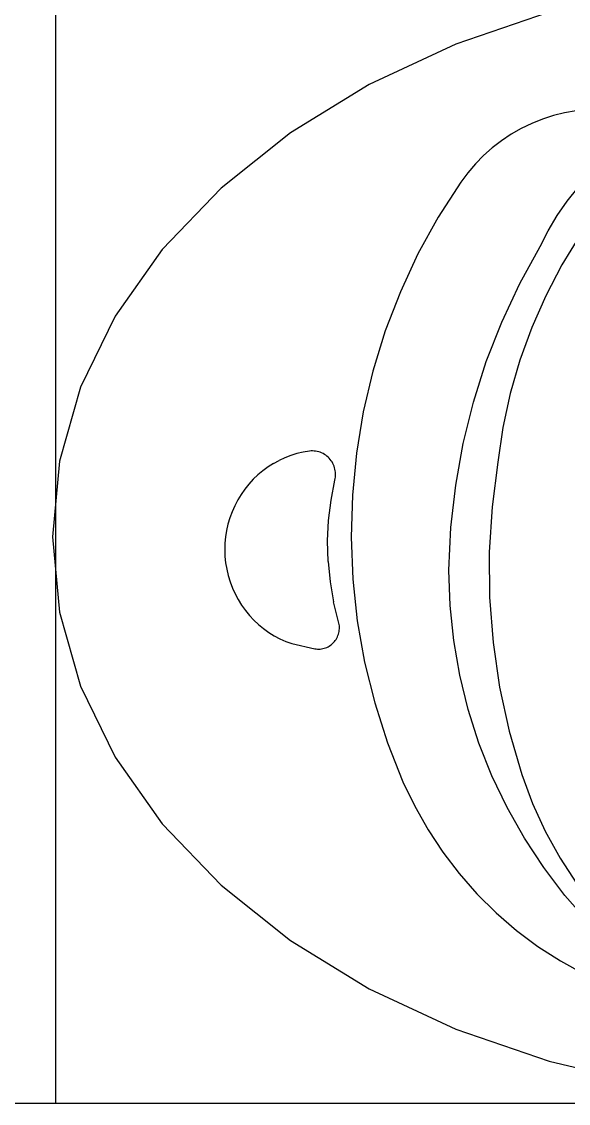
# Model space of a CAD drawing. Extents: x 396092 to 455492, y 17293 to 132793.
# Drawn here: x 407950 to 408017.6, y 46245.8 to 46379.4 of the extents above; entities that cross this region are included whole.
import ezdxf

# ---------------------------------------------------------------- set-up
doc = ezdxf.new("R2010")
doc.units = 0
doc.header["$LTSCALE"] = 1000
doc.header["$MEASUREMENT"] = 0
doc.layers.add('MU', color=34, linetype='Continuous')

msp = doc.modelspace()

# ---------------------------------------------------------------- linework, layer by layer
at = {"layer": 'MU', "color": 37}
for p, q in [((408015.24, 46380.56), (408003.71, 46376.59)), ((408003.71, 46376.59), (407992.99, 46371.6)), ((407992.99, 46371.6), (407983.26, 46365.64)), ((408017.16, 46368.11), (408015.78, 46367.77)), ((408018.57, 46368.36), (408017.16, 46368.11)), ((408013.09, 46366.8), (408011.8, 46366.17)), ((408014.41, 46367.33), (408013.09, 46366.8)), ((408015.78, 46367.77), (408014.41, 46367.33)), ((407983.26, 46365.64), (407974.68, 46358.82)), ((408010.55, 46365.46), (408009.35, 46364.66)), ((408011.8, 46366.17), (408010.55, 46365.46)), ((408009.35, 46364.66), (408008.22, 46363.78)), ((408007.14, 46362.83), (408006.13, 46361.8)), ((408008.22, 46363.78), (408007.14, 46362.83)), ((408006.13, 46361.8), (408005.19, 46360.7)), ((408005.19, 46360.7), (408004.32, 46359.54)), ((407974.68, 46358.82), (407967.41, 46351.23)), ((408004.32, 46359.54), (408001.53, 46355.21)), ((408017.49, 46357.22), (408018.85, 46358.91)), ((408016.24, 46355.43), (408017.49, 46357.22)), ((408001.53, 46355.21), (407999.03, 46350.69)), ((408015.12, 46353.55), (408016.24, 46355.43)), ((408014.14, 46351.6), (408015.12, 46353.55)), ((408019.05, 46352.96), (408016.81, 46349.32)), ((407967.41, 46351.23), (407961.58, 46342.99)), ((407999.03, 46350.69), (407996.85, 46346)), ((408011.61, 46347.02), (408014.14, 46351.6)), ((408016.81, 46349.32), (408014.82, 46345.52)), ((408009.39, 46342.27), (408011.61, 46347.02)), ((407996.85, 46346), (407994.99, 46341.17)), ((408014.82, 46345.52), (408013.09, 46341.6)), ((407961.58, 46342.99), (407957.32, 46334.22)), ((407994.99, 46341.17), (407993.46, 46336.22)), ((408007.48, 46337.39), (408009.39, 46342.27)), ((408013.09, 46341.6), (408011.62, 46337.57)), ((408005.89, 46332.39), (408007.48, 46337.39)), ((408011.62, 46337.57), (408010.44, 46333.44)), ((407993.46, 46336.22), (407992.27, 46331.18)), ((407957.32, 46334.22), (407954.71, 46325.09)), ((408010.44, 46333.44), (408009.54, 46329.23)), ((408004.62, 46327.29), (408005.89, 46332.39)), ((407992.27, 46331.18), (407991.42, 46326.06)), ((408009.54, 46329.23), (408008.92, 46324.98)), ((408003.69, 46322.12), (408004.62, 46327.29)), ((407954.71, 46325.09), (407953.83, 46315.76)), ((407981.16, 46324.8), (407981.86, 46325.18)), ((407982.58, 46325.51), (407981.86, 46325.18)), ((407983.32, 46325.79), (407982.58, 46325.51)), ((407984.07, 46326.02), (407983.32, 46325.79)), ((407984.84, 46326.2), (407984.07, 46326.02)), ((407985.62, 46326.33), (407984.84, 46326.2)), ((407985.81, 46326.35), (407985.62, 46326.33)), ((407986, 46326.35), (407985.81, 46326.35)), ((407986.19, 46326.34), (407986, 46326.35)), ((407986.38, 46326.32), (407986.19, 46326.34)), ((407986.57, 46326.29), (407986.38, 46326.32)), ((407986.76, 46326.24), (407986.57, 46326.29)), ((407986.94, 46326.18), (407986.76, 46326.24)), ((407987.12, 46326.11), (407986.94, 46326.18)), ((407987.29, 46326.03), (407987.12, 46326.11)), ((407987.46, 46325.93), (407987.29, 46326.03)), ((407987.62, 46325.83), (407987.46, 46325.93)), ((407987.77, 46325.71), (407987.62, 46325.83)), ((407987.92, 46325.58), (407987.77, 46325.71)), ((407988.05, 46325.45), (407987.92, 46325.58)), ((407988.18, 46325.3), (407988.05, 46325.45)), ((407988.3, 46325.15), (407988.18, 46325.3)), ((407988.41, 46324.99), (407988.3, 46325.15)), ((407991.42, 46326.06), (407990.92, 46320.9)), ((407979.84, 46323.91), (407979.23, 46323.4)), ((407980.49, 46324.38), (407979.84, 46323.91)), ((407981.16, 46324.8), (407980.49, 46324.38)), ((407988.5, 46324.82), (407988.41, 46324.99)), ((407988.59, 46324.65), (407988.5, 46324.82)), ((407988.66, 46324.47), (407988.59, 46324.65)), ((407988.72, 46324.28), (407988.66, 46324.47)), ((407988.77, 46324.09), (407988.72, 46324.28)), ((407988.81, 46323.9), (407988.77, 46324.09)), ((407988.84, 46323.71), (407988.81, 46323.9)), ((407988.85, 46323.51), (407988.84, 46323.71)), ((408008.92, 46324.98), (408008.19, 46319.44)), ((407978.66, 46322.85), (407978.12, 46322.26)), ((407979.23, 46323.4), (407978.66, 46322.85)), ((407988.29, 46320.26), (407988.77, 46322.74)), ((407988.77, 46322.74), (407988.81, 46322.93)), ((407988.81, 46322.93), (407988.84, 46323.12)), ((407988.84, 46323.12), (407988.85, 46323.32)), ((407988.85, 46323.32), (407988.85, 46323.51)), ((407977.62, 46321.64), (407977.16, 46320.98)), ((407978.12, 46322.26), (407977.62, 46321.64)), ((408003.09, 46316.9), (408003.69, 46322.12)), ((407976.74, 46320.3), (407976.37, 46319.58)), ((407977.16, 46320.98), (407976.74, 46320.3)), ((407987.98, 46317.75), (407988.29, 46320.26)), ((407990.92, 46320.9), (407990.78, 46315.71)), ((407976.04, 46318.85), (407975.77, 46318.09)), ((407976.37, 46319.58), (407976.04, 46318.85)), ((408008.19, 46319.44), (408007.85, 46313.86)), ((407975.54, 46317.32), (407975.36, 46316.54)), ((407975.77, 46318.09), (407975.54, 46317.32)), ((407987.86, 46315.23), (407987.98, 46317.75)), ((407953.83, 46315.76), (407954.71, 46306.44)), ((407975.24, 46315.74), (407975.16, 46314.94)), ((407975.36, 46316.54), (407975.24, 46315.74)), ((407990.78, 46315.71), (407990.98, 46310.53)), ((408002.83, 46311.64), (408003.09, 46316.9)), ((407975.16, 46314.94), (407975.14, 46314.13)), ((407987.93, 46312.7), (407987.86, 46315.23)), ((407975.14, 46314.13), (407975.17, 46313.33)), ((407975.17, 46313.33), (407975.25, 46312.53)), ((408007.85, 46313.86), (408007.88, 46308.28)), ((407975.25, 46312.53), (407975.39, 46311.73)), ((407975.39, 46311.73), (407975.57, 46310.95)), ((407987.93, 46312.7), (407988.17, 46310.19)), ((407975.57, 46310.95), (407975.81, 46310.18)), ((407990.98, 46310.53), (407991.53, 46305.37)), ((408002.99, 46307.28), (408002.83, 46311.64)), ((407975.81, 46310.18), (407976.09, 46309.42)), ((407976.09, 46309.42), (407976.42, 46308.69)), ((407988.17, 46310.19), (407988.6, 46307.7)), ((407976.42, 46308.69), (407976.8, 46307.99)), ((407976.8, 46307.99), (407977.22, 46307.3)), ((407989.21, 46305.25), (407988.6, 46307.7)), ((408007.88, 46308.28), (408008.31, 46302.71)), ((407954.71, 46306.44), (407957.32, 46297.3)), ((407977.22, 46307.3), (407977.69, 46306.65)), ((407977.69, 46306.65), (407978.19, 46306.04)), ((408003.45, 46302.94), (408002.99, 46307.28)), ((407978.19, 46306.04), (407978.74, 46305.45)), ((407978.74, 46305.45), (407979.32, 46304.91)), ((407989.25, 46305.08), (407989.21, 46305.25)), ((407989.29, 46304.91), (407989.25, 46305.08)), ((407991.53, 46305.37), (407992.43, 46300.26)), ((407979.32, 46304.91), (407979.94, 46304.4)), ((407979.94, 46304.4), (407980.58, 46303.94)), ((407980.58, 46303.94), (407981.26, 46303.52)), ((407989.14, 46303.55), (407989.2, 46303.71)), ((407989.2, 46303.71), (407989.24, 46303.88)), ((407989.24, 46303.88), (407989.28, 46304.05)), ((407989.28, 46304.05), (407989.3, 46304.22)), ((407989.31, 46304.74), (407989.29, 46304.91)), ((407989.3, 46304.22), (407989.31, 46304.39)), ((407989.32, 46304.56), (407989.31, 46304.74)), ((407989.31, 46304.39), (407989.32, 46304.56)), ((407981.26, 46303.52), (407981.96, 46303.15)), ((407981.96, 46303.15), (407982.68, 46302.83)), ((407982.68, 46302.83), (407983.42, 46302.55)), ((407983.42, 46302.55), (407986.27, 46301.91)), ((407988.06, 46302.24), (407988.21, 46302.34)), ((407988.21, 46302.34), (407988.34, 46302.44)), ((407988.34, 46302.44), (407988.47, 46302.55)), ((407988.47, 46302.55), (407988.59, 46302.68)), ((407988.59, 46302.68), (407988.71, 46302.8)), ((407988.71, 46302.8), (407988.81, 46302.94)), ((407988.81, 46302.94), (407988.91, 46303.08)), ((407988.91, 46303.08), (407989, 46303.23)), ((407989, 46303.23), (407989.07, 46303.39)), ((407989.07, 46303.39), (407989.14, 46303.55)), ((408004.2, 46298.64), (408003.45, 46302.94)), ((408008.31, 46302.71), (408009.11, 46297.18)), ((407986.27, 46301.91), (407986.43, 46301.89)), ((407986.43, 46301.89), (407986.6, 46301.87)), ((407986.6, 46301.87), (407986.77, 46301.87)), ((407986.77, 46301.87), (407986.94, 46301.88)), ((407986.94, 46301.88), (407987.11, 46301.9)), ((407987.11, 46301.9), (407987.28, 46301.93)), ((407987.28, 46301.93), (407987.44, 46301.97)), ((407987.44, 46301.97), (407987.6, 46302.02)), ((407987.6, 46302.02), (407987.76, 46302.09)), ((407987.76, 46302.09), (407987.92, 46302.16)), ((407987.92, 46302.16), (407988.06, 46302.24)), ((407992.43, 46300.26), (407993.68, 46295.23)), ((408005.24, 46294.41), (408004.2, 46298.64)), ((407957.32, 46297.3), (407961.58, 46288.54)), ((408009.11, 46297.18), (408010.29, 46291.73)), ((407993.68, 46295.23), (407995.26, 46290.3)), ((408006.56, 46290.26), (408005.24, 46294.41)), ((408010.29, 46291.73), (408011.85, 46286.37)), ((407995.26, 46290.3), (407997.17, 46285.49)), ((408008.17, 46286.22), (408006.56, 46290.26)), ((407961.58, 46288.54), (407967.41, 46280.29)), ((408011.85, 46286.37), (408013.18, 46282.82)), ((407997.17, 46285.49), (407998.62, 46282.48)), ((408010.04, 46282.29), (408008.17, 46286.22)), ((407998.62, 46282.48), (408000.27, 46279.57)), ((408012.18, 46278.51), (408010.04, 46282.29)), ((408013.18, 46282.82), (408014.77, 46279.38)), ((407967.41, 46280.29), (407974.68, 46272.7)), ((408000.27, 46279.57), (408002.1, 46276.79)), ((408014.57, 46274.89), (408012.18, 46278.51)), ((408014.77, 46279.38), (408016.6, 46276.07)), ((408002.1, 46276.79), (408004.13, 46274.14)), ((408016.6, 46276.07), (408018.67, 46272.9)), ((408017.2, 46271.45), (408014.57, 46274.89)), ((408004.13, 46274.14), (408006.32, 46271.64)), ((407974.68, 46272.7), (407983.26, 46265.88)), ((408006.32, 46271.64), (408008.68, 46269.3)), ((408020.05, 46268.2), (408017.2, 46271.45)), ((408008.68, 46269.3), (408011.2, 46267.13)), ((408011.2, 46267.13), (408013.85, 46265.15)), ((407983.26, 46265.88), (407992.99, 46259.93)), ((408013.85, 46265.15), (408016.63, 46263.36)), ((408016.63, 46263.36), (408019.53, 46261.77)), ((407992.99, 46259.93), (408003.71, 46254.93)), ((408003.71, 46254.93), (408015.24, 46250.97)), ((408015.24, 46250.97), (408027.39, 46248.09)), ((407974.82, 46245.76), (407875.7, 46245.76)), ((408074.92, 46245.76), (407974.82, 46245.76))]:
    msp.add_line(p, q, dxfattribs=at)
msp.add_lwpolyline([(407954.27, 46245.76), (407954.27, 46385.76)], dxfattribs=at)

doc.saveas('drawing.dxf')
